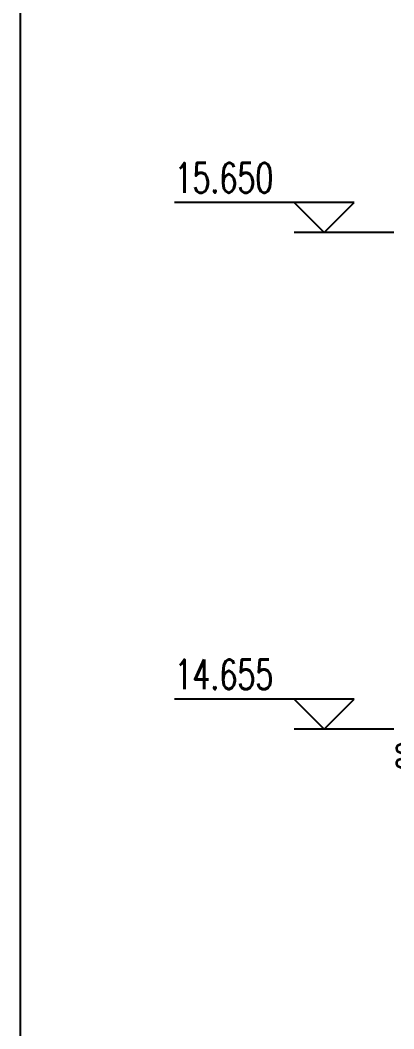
# Model space of a CAD drawing. Extents: x 0 to 125661, y -104936 to 8656.
# Drawn here: x 94287 to 95035, y -83078 to -81057 of the extents above; entities that cross this region are included whole.
import ezdxf

# ---------------------------------------------------------------- set-up
doc = ezdxf.new("R2010")
doc.units = 0
doc.header["$LTSCALE"] = 800
doc.header["$MEASUREMENT"] = 0
doc.layers.get('0').update_dxf_attribs({"linetype": 'CONTINUOUS'})
doc.layers.get('Defpoints').update_dxf_attribs({"color": 1, "linetype": 'CONTINUOUS'})
for name, color, linetype in [('DIM_ELEV', 3, 'CONTINUOUS'), ('PUB_DIM', 3, 'CONTINUOUS'), ('PUB_TEXT', 7, 'CONTINUOUS')]:
    doc.layers.add(name, color=color, linetype=linetype)
doc.styles.add('_TCH_DIM', font='SIMPLEX', dxfattribs={"bigfont": 'GBCBIG'})
doc.styles.add('DIM_FONT', font='SIMPLEX.shx', dxfattribs={"width": 0.6})
doc.dimstyles.new('DIMN20', dxfattribs={"dimscale": 0.2, "dimtxt": 300, "dimasz": 100, "dimexe": 250, "dimexo": 300, "dimgap": 150, "dimtad": 1, "dimdec": 0, "dimzin": 0, "dimdsep": 46, "dimtxsty": 'DIM_FONT', "dimblk": 'ARCHTICK', "dimcen": 0.09, "dimclrt": 7, "dimazin": 2, "dimtfac": 1, "dimtdec": 0, "dimtix": 1, "dimtmove": 2, "dimatfit": 3, "dimfxl": 0, "dimtolj": 1, "dimtzin": 0, "dimarcsym": 0})

# ---------------------------------------------------------------- blocks, each defined once
blk = doc.blocks.new('_ArchTick')
at = {"color": 0, "linetype": 'ByBlock', "const_width": 0.4}
blk.add_lwpolyline([(-0.5, -0.5), (0.5, 0.5)], dxfattribs=at)
blk = doc.blocks.new('*D1417')
at = {"layer": 'Defpoints', "color": 0}
for p in [(95139.4977447376, -82417.80240117435), (95529.93824755173, -82417.80240117435), (95529.93824755173, -82477.80240117435)]:
    blk.add_point(p, dxfattribs=at)
at = {"layer": 'PUB_DIM', "color": 0, "lineweight": -2}
for p, q in [((95469.93824755173, -82417.80240117435), (95089.4977447376, -82417.80240117435)), ((95139.4977447376, -82477.80240117435), (95139.4977447376, -82417.80240117435)), ((95469.93824755173, -82477.80240117435), (95089.4977447376, -82477.80240117435))]:
    blk.add_line(p, q, dxfattribs=at)
at = {"layer": 'PUB_DIM', "color": 0, "lineweight": -2, "xscale": 20, "yscale": 20, "zscale": 20}
for p, rotation in [((95139.4977447376, -82417.80240117435), 90), ((95139.4977447376, -82477.80240117435), 270)]:
    blk.add_blockref('_ArchTick', p, dxfattribs=dict(at, rotation=rotation))
at = {"layer": 'PUB_DIM', "color": 7, "insert": (95070.4977447376, -82531.80240117435), "char_height": 60, "attachment_point": 5, "rotation": 90, "style": 'DIM_FONT'}
blk.add_mtext('\\A1;60', dxfattribs=at)

msp = doc.modelspace()

# ---------------------------------------------------------------- linework, layer by layer
at = {"layer": 'Defpoints'}
msp.add_lwpolyline([(94287.20744497469, -88357.6650405291), (108571.0640183961, -88357.6650405291), (108571.0640183961, -80647.76749396522), (94287.20744497469, -80647.76749396522)], close=True, dxfattribs=at)
at = {"layer": 'DIM_ELEV'}
for p, q in [((94956.10842801364, -81422.80240103789), (94596.10842801364, -81422.80240103789)), ((94896.10842801364, -81482.80240103789), (94836.10842801364, -81422.80240103789)), ((94896.10842801364, -81482.80240103789), (94956.10842801364, -81422.80240103789)), ((95035.30842801364, -81482.80240103789), (94836.10842801364, -81482.80240103789)), ((94956.10842801353, -82417.80240117431), (94596.10842801353, -82417.80240117431)), ((94896.10842801353, -82477.80240117431), (94836.10842801353, -82417.80240117431)), ((94896.10842801353, -82477.80240117431), (94956.10842801353, -82417.80240117431)), ((95035.30842801352, -82477.80240117431), (94836.10842801353, -82477.80240117431))]:
    msp.add_line(p, q, dxfattribs=at)

# ---------------------------------------------------------------- texts
at = {"layer": 'PUB_TEXT', "style": '_TCH_DIM', "width": 0.7058823529411765}
for s, p in [('15.650', (94596.10842801364, -81402.80240103789)), ('14.655', (94596.10842801353, -82397.80240117431))]:
    msp.add_text(s, height=59.5, dxfattribs=at).set_placement(p)

# ---------------------------------------------------------------- dimensions: what is measured, and where the dimension line sits
at = {"layer": 'PUB_DIM'}
dim = msp.add_linear_dim(base=(95139.4977447376, -82417.80240117435), p1=(95529.93824755173, -82477.80240117435), p2=(95529.93824755173, -82417.80240117435), angle=90, dimstyle='DIMN20', dxfattribs=at)
dim.commit()
dim.dimension.update_dxf_attribs({"geometry": '*D1417', "text_midpoint": (95070.4977447376, -82531.80240117435), "dimtype": 161})

doc.saveas('drawing.dxf')
